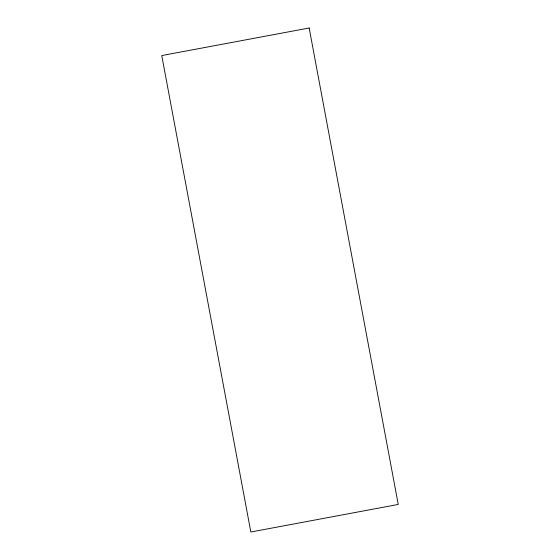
<?xml version="1.0" encoding="UTF-8"?>
<svg xmlns="http://www.w3.org/2000/svg" width="560" height="560" viewBox="0 0 560 560"><rect width="100%" height="100%" fill="white"/><g stroke="black" fill="none" stroke-linecap="round" stroke-linejoin="round"><path stroke-width="0.84" d="M309.162 28L161.756 55.559L250.838 532L398.244 504.441L309.162 28"/></g></svg>
